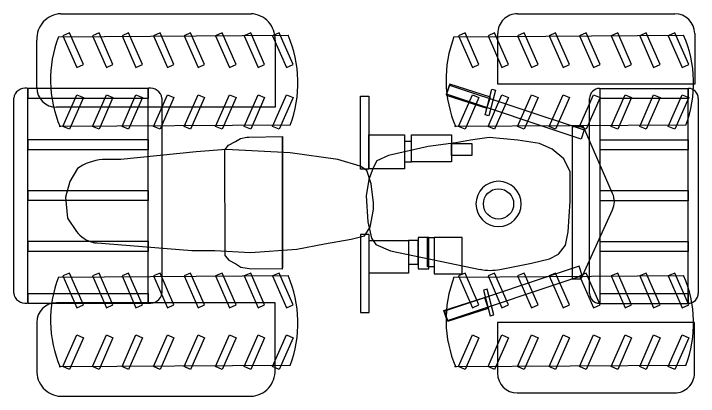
# Model space of a CAD drawing. Extents: x -121210 to 57230, y 84783 to 157800.
# Drawn here: x 24443 to 29963, y 101117 to 104200 of the extents above; entities that cross this region are included whole.
import ezdxf

# ---------------------------------------------------------------- set-up
doc = ezdxf.new("R2010")
doc.units = 0
doc.header["$MEASUREMENT"] = 0
doc.layers.get('0').update_dxf_attribs({"linetype": 'CONTINUOUS'})

# ---------------------------------------------------------------- blocks, each defined once
blk = doc.blocks.new('A$C617546CF')
at = {"linetype": 'Continuous'}
for p, q in [((379.5, 3082.3), (1913.8, 3082.3)), ((4063.1, 3082.6), (5331.3, 3082.6)), ((360.7, 2896.5, 698.1), (2212.1, 2909.1, 704.4)), ((3550.5, 2896.5, 698.1), (5402, 2909.1, 704.4)), ((3903.1, 2513.5), (3903.1, 2922.6)), ((5491.3, 2922.6), (5491.3, 2513.5)), ((185.9, 2488.7), (185.9, 2870.4)), ((2107.4, 2870.4), (2107.4, 2328.7)), ((3516.9, 2515.5), (3488.2, 2426.6)), ((3490.3, 2433.1), (3515.3, 2508.1)), ((3515.3, 2508.1), (4601.4, 2146.1)), ((3843.6, 2410), (3516.9, 2515.5)), ((5491.3, 2513.5), (3903.1, 2513.5)), ((109.1, 2481.8), (111.8, 2481.8)), ((111.8, 2481.8), (111.8, 750.6)), ((116.1, 2399.8), (116.1, 2481.8)), ((116.1, 2481.8), (1083.7, 2481.8)), ((1083.7, 2481.8), (1083.7, 2399.8)), ((1083.7, 750.6), (1083.7, 2481.8)), ((1083.7, 2481.8), (1086.4, 2481.8)), ((4576.4, 2071.1), (3490.3, 2433.1)), ((3801.1, 2266.7), (3854.7, 2473.3)), ((3885, 2465.5), (3831.3, 2258.9)), ((3854.7, 2473.3), (3885, 2465.5)), ((4724, 2480.4), (4726, 2480.4)), ((4726, 2480.4), (4726, 749.2)), ((4729.1, 2398.4), (4729.1, 2480.4)), ((4729.1, 2480.4), (5438.6, 2480.4)), ((5438.6, 2480.4), (5438.6, 2398.4)), ((5438.6, 749.2), (5438.6, 2480.4)), ((5438.6, 2480.4), (5440.6, 2480.4)), ((0, 830.6), (0, 2401.8)), ((1083.7, 2399.8), (116.1, 2399.8)), ((1195.5, 2401.8), (1195.5, 830.6)), ((2795.6, 1830.3), (2795.6, 2418.4)), ((2795.6, 2418.4), (2864.1, 2418.4)), ((2864.1, 2418.4), (2864.1, 1830.3)), ((3488.2, 2426.6), (3814.9, 2321)), ((3814.9, 2321), (3843.6, 2410)), ((4644, 829.2), (4644, 2400.4)), ((5438.6, 2398.4), (4729.1, 2398.4)), ((5520.6, 2400.4), (5520.6, 829.2)), ((2107.4, 2328.7), (345.9, 2328.7)), ((3831.3, 2258.9), (3801.1, 2266.7)), ((2229.7, 2184, 710.1), (365.4, 2173, 643.5)), ((5419.6, 2184, 710.1), (3555.3, 2173, 643.5)), ((4503.3, 2170.4), (4503.3, 947.1)), ((4594, 2170.4), (4503.3, 2170.4)), ((4830, 1632.8), (4594, 2170.4)), ((2864.1, 1833.7), (2864.1, 2105.8)), ((2864.1, 2105.8), (3152.5, 2105.8)), ((3152.5, 2105.8), (3152.5, 1833.7)), ((3206.6, 1888.5), (3206.6, 2105.8)), ((3206.6, 2105.8), (3531, 2105.8)), ((3531, 2105.8), (3531, 1888.5)), ((4601.4, 2146.1), (4576.4, 2071.1)), ((116.1, 1986.7), (116.1, 2068.7)), ((116.1, 2068.7), (1083.7, 2068.7)), ((1083.7, 2068.7), (1083.7, 1986.7)), ((1732.7, 2022.1), (1788.3, 2052.5)), ((1788.3, 2052.5), (1828.8, 2077.8)), ((1828.8, 2077.8), (1879.4, 2087.9)), ((1879.4, 2087.9), (1897, 2088.7)), ((1897, 2088.7), (2167.8, 2093)), ((2167.8, 2093), (2167.8, 1036.2)), ((2167.8, 1026.2), (2167.8, 2083.8)), ((3152.5, 2053.7), (3152.5, 1888.5)), ((3206.6, 2053.7), (3152.5, 2053.7)), ((3206.6, 1888.5), (3206.6, 2053.7)), ((3566.4, 2042.7), (3341.8, 2013.8)), ((3682.3, 2064.5), (3566.4, 2042.7)), ((3834.5, 2086.2), (3682.3, 2064.5)), ((4066.4, 2064.5), (3834.5, 2086.2)), ((4240.3, 2035.5), (4066.4, 2064.5)), ((4729.1, 1985.3), (4729.1, 2067.3)), ((4729.1, 2067.3), (5438.6, 2067.3)), ((5438.6, 2067.3), (5438.6, 1985.3)), ((1712.1, 1988.4), (1470.9, 1970.6)), ((1702.3, 1986.7), (1732.7, 2022.1)), ((1706.7, 2018.9), (1706.7, 2017.8)), ((2230.2, 1961.6), (1712.1, 1988.4)), ((3341.8, 2013.8), (3022.9, 1941.3)), ((3531, 1941), (3531, 2036.3)), ((3531, 2036.3), (3693.3, 2036.3)), ((3693.3, 2036.3), (3693.3, 1941)), ((4341.7, 1992), (4240.3, 2035.5)), ((4436, 1912.3), (4341.7, 1992)), ((1083.7, 1986.7), (116.1, 1986.7)), ((1470.9, 1970.6), (863.5, 1908)), ((1706.6, 1132), (1702.3, 1986.7)), ((2614.3, 1908), (2230.2, 1961.6)), ((3022.9, 1941.3), (2928.7, 1897.8)), ((3693.3, 1941), (3531, 1941)), ((5438.6, 1985.3), (4729.1, 1985.3)), ((863.5, 1908), (744.4, 1908)), ((2793, 1854.4), (2614.3, 1908)), ((2928.7, 1897.8), (2899.7, 1839.9)), ((3152.5, 1888.5), (3206.6, 1888.5)), ((3531, 1888.5), (3206.6, 1888.5)), ((4486.4, 1809.4), (4436, 1912.3)), ((515.1, 1836.6), (452.5, 1729.4)), ((534.8, 1848.7), (515.1, 1836.6)), ((2846.6, 1818.7), (2793, 1854.4)), ((2864.1, 1830.3), (2795.6, 1830.3)), ((2899.7, 1839.9), (2863.5, 1745.6)), ((3152.5, 1833.7), (2864.1, 1833.7)), ((2882.3, 1711.5), (2846.6, 1818.7)), ((4486.7, 1579), (4486.4, 1809.4)), ((452.5, 1729.4), (416.8, 1604.3)), ((2863.5, 1745.6), (2841.8, 1615.2)), ((2900.2, 1559.6), (2882.3, 1711.5)), ((116.1, 1576.8), (116.1, 1658.8)), ((116.1, 1658.8), (1083.7, 1658.8)), ((1083.7, 1658.8), (1083.7, 1576.8)), ((4729.1, 1575.4), (4729.1, 1657.3)), ((4729.1, 1657.3), (5438.6, 1657.3)), ((5438.6, 1657.3), (5438.6, 1575.4)), ((416.8, 1604.3), (434.7, 1434.6)), ((2841.8, 1615.2), (2856.3, 1405.1)), ((1083.7, 1576.8), (116.1, 1576.8)), ((2900.2, 1506), (2900.2, 1559.6)), ((4472.2, 1325.4), (4486.7, 1571.7)), ((4486.7, 1571.7), (4486.7, 1579)), ((5438.6, 1575.4), (4729.1, 1575.4)), ((2873.4, 1363.1), (2900.2, 1506)), ((4576.8, 947.1), (4829.2, 1502.2)), ((434.7, 1434.6), (506.1, 1327.4)), ((2856.3, 1405.1), (2885.2, 1274.6)), ((506.1, 1327.4), (519.2, 1312.7)), ((2828.7, 1291.7), (2873.4, 1363.1)), ((4450.4, 1216.7), (4472.2, 1325.4)), ((2721.5, 1264.9), (2828.7, 1291.7)), ((2866.5, 1304.5), (2795.6, 1304.5)), ((2795.6, 1304.5), (2795.6, 676.2)), ((2866.5, 676.2), (2866.5, 1304.5)), ((2885.2, 1274.6), (2921.5, 1223.9)), ((3346.9, 1279.9), (3262.5, 1279.9)), ((3262.5, 1279.9), (3262.5, 1026.1)), ((3336.2, 1044), (3336.2, 1279.9)), ((3336.2, 1279.9), (3390.2, 1279.9)), ((3346.9, 1026.1), (3346.9, 1279.9)), ((3616.3, 1279.9), (3390.2, 1279.9)), ((3390.2, 1279.9), (3390.2, 986.7)), ((3390.2, 1279.9), (3390.2, 1044)), ((3616.3, 986.7), (3616.3, 1279.9)), ((116.1, 1166.9), (116.1, 1248.8)), ((116.1, 1248.8), (1083.7, 1248.8)), ((664.6, 1234.6), (640.1, 1238.1)), ((640.1, 1238.1), (1435.2, 1175.5)), ((1083.7, 1248.8), (1083.7, 1166.9)), ((2283.8, 1184.5), (2507.1, 1229.1)), ((2507.1, 1229.1), (2721.5, 1264.9)), ((2866.5, 992.4), (2866.5, 1256.5)), ((2866.5, 1256.5), (3183.8, 1256.5)), ((2921.5, 1223.9), (3037.4, 1173.2)), ((3262.5, 1256.5), (3183.8, 1256.5)), ((3183.8, 1256.5), (3183.8, 1065.5)), ((3183.8, 1256.5), (3183.8, 992.4)), ((3262.5, 1065.5), (3262.5, 1256.5)), ((4392.5, 1144.2), (4450.4, 1216.7)), ((4729.1, 1165.4), (4729.1, 1247.4)), ((4729.1, 1247.4), (5438.6, 1247.4)), ((5438.6, 1247.4), (5438.6, 1165.4)), ((1083.7, 1166.9), (116.1, 1166.9)), ((1435.2, 1175.5), (1622.8, 1175.5)), ((1622.8, 1175.5), (1908.6, 1157.7)), ((1908.6, 1157.7), (2283.8, 1184.5)), ((3037.4, 1173.2), (3762.9, 1022.9)), ((5438.6, 1165.4), (4729.1, 1165.4)), ((1706, 1130.7), (1734.8, 1097.1)), ((4175.1, 1071.7), (4320, 1108)), ((4320, 1108), (4392.5, 1144.2)), ((1734.8, 1097.1), (1790.4, 1066.7)), ((1790.4, 1066.7), (1830.9, 1041.4)), ((3183.8, 1065.5), (3262.5, 1065.5)), ((3920.8, 1022), (4175.1, 1071.7)), ((1830.9, 1041.4), (1881.5, 1031.3)), ((1881.5, 1031.3), (1899.1, 1030.5)), ((1899.1, 1030.5), (2170, 1026.2)), ((3262.5, 1026.1), (3346.9, 1026.1)), ((3390.2, 1044), (3336.2, 1044)), ((4559.6, 1048.6), (3473.4, 686.6)), ((4584.6, 973.6), (4559.6, 1048.6)), ((360.7, 960.9, 698.1), (2212.1, 973.4, 704.4)), ((3183.8, 992.4), (2866.5, 992.4)), ((3390.2, 986.7), (3616.3, 986.7)), ((3498.5, 611.6), (4584.6, 973.6)), ((3550.5, 960.9, 698.1), (5402, 973.4, 704.4)), ((4503.3, 947.1), (4576.8, 947.1)), ((116.1, 747.5), (116.1, 829.4)), ((116.1, 829.4), (1083.7, 829.4)), ((1083.7, 829.4), (1083.7, 747.5)), ((3819, 862.4), (3788.8, 854.5)), ((3788.8, 854.5), (3842.4, 647.9)), ((3872.6, 655.7), (3819, 862.4)), ((3469.3, 691.5), (3796, 797.1)), ((3796, 797.1), (3824.8, 708.1)), ((4729.1, 746), (4729.1, 828)), ((4729.1, 828), (5438.6, 828)), ((5438.6, 828), (5438.6, 746)), ((111.8, 750.6), (109.1, 750.6)), ((1083.7, 747.5), (116.1, 747.5)), ((2107.4, 753.7), (345.9, 753.7)), ((1086.4, 750.6), (1083.7, 750.6)), ((2107.4, 211.9), (2107.4, 753.7)), ((4726, 749.2), (4724, 749.2)), ((5438.6, 746), (4729.1, 746)), ((5440.6, 749.2), (5438.6, 749.2)), ((2795.6, 676.2), (2866.5, 676.2)), ((3498.1, 602.6), (3469.3, 691.5)), ((3473.4, 686.6), (3498.5, 611.6)), ((3824.8, 708.1), (3498.1, 602.6)), ((3842.4, 647.9), (3872.6, 655.7)), ((185.9, 593.7), (185.9, 211.9)), ((5489.4, 595.8), (3901.2, 595.8)), ((3901.2, 595.8), (3901.2, 186.7)), ((5489.4, 186.7), (5489.4, 595.8)), ((2229.7, 248.4, 710.1), (365.4, 237.4, 643.5)), ((5419.6, 248.4, 710.1), (3555.3, 237.4, 643.5)), ((379.5, 0), (1913.8, 0)), ((4061.2, 26.7), (5329.4, 26.7))]:
    blk.add_line(p, q, dxfattribs=at)
for p, q in [((450, 2928.1), (397.4, 2905)), ((562.2, 2672.6), (450, 2928.1)), ((688, 2928.1), (635.4, 2905)), ((800.2, 2672.6), (688, 2928.1)), ((926, 2928.1), (873.4, 2905)), ((1038.3, 2672.6), (926, 2928.1)), ((1180.5, 2928.1), (1127.9, 2905)), ((1292.7, 2672.6), (1180.5, 2928.1)), ((1426.7, 2928.1), (1374.1, 2905)), ((1538.9, 2672.6), (1426.7, 2928.1)), ((1681.1, 2928.1), (1628.5, 2905)), ((1793.4, 2672.6), (1681.1, 2928.1)), ((1911, 2928.1), (1858.4, 2905)), ((2023.2, 2672.6), (1911, 2928.1)), ((2140.8, 2928.1), (2088.2, 2905)), ((2253, 2672.6), (2140.8, 2928.1)), ((3639.8, 2928.1), (3587.2, 2905)), ((3752.1, 2672.6), (3639.8, 2928.1)), ((3877.8, 2928.1), (3825.2, 2905)), ((3990.1, 2672.6), (3877.8, 2928.1)), ((4115.9, 2928.1), (4063.3, 2905)), ((4228.1, 2672.6), (4115.9, 2928.1)), ((4370.3, 2928.1), (4317.7, 2905)), ((4482.6, 2672.6), (4370.3, 2928.1)), ((4616.5, 2928.1), (4563.9, 2905)), ((4728.8, 2672.6), (4616.5, 2928.1)), ((4871, 2928.1), (4818.4, 2905)), ((4983.2, 2672.6), (4871, 2928.1)), ((5100.8, 2928.1), (5048.2, 2905)), ((5213, 2672.6), (5100.8, 2928.1)), ((5330.6, 2928.1), (5278, 2905)), ((5442.9, 2672.6), (5330.6, 2928.1)), ((397.4, 2905), (509.6, 2649.5)), ((635.4, 2905), (747.6, 2649.5)), ((873.4, 2905), (985.7, 2649.5)), ((1127.9, 2905), (1240.1, 2649.5)), ((1374.1, 2905), (1486.3, 2649.5)), ((1628.5, 2905), (1740.8, 2649.5)), ((1858.4, 2905), (1970.6, 2649.5)), ((2088.2, 2905), (2200.4, 2649.5)), ((3587.2, 2905), (3699.5, 2649.5)), ((3825.2, 2905), (3937.5, 2649.5)), ((4063.3, 2905), (4175.5, 2649.5)), ((4317.7, 2905), (4429.9, 2649.5)), ((4563.9, 2905), (4676.2, 2649.5)), ((4818.4, 2905), (4930.6, 2649.5)), ((5048.2, 2905), (5160.4, 2649.5)), ((5278, 2905), (5390.3, 2649.5)), ((509.6, 2649.5), (562.2, 2672.6)), ((747.6, 2649.5), (800.2, 2672.6)), ((985.7, 2649.5), (1038.3, 2672.6)), ((1240.1, 2649.5), (1292.7, 2672.6)), ((1486.3, 2649.5), (1538.9, 2672.6)), ((1740.8, 2649.5), (1793.4, 2672.6)), ((1970.6, 2649.5), (2023.2, 2672.6)), ((2200.4, 2649.5), (2253, 2672.6)), ((3699.5, 2649.5), (3752.1, 2672.6)), ((3937.5, 2649.5), (3990.1, 2672.6)), ((4175.5, 2649.5), (4228.1, 2672.6)), ((4429.9, 2649.5), (4482.6, 2672.6)), ((4676.2, 2649.5), (4728.8, 2672.6)), ((4930.6, 2649.5), (4983.2, 2672.6)), ((5160.4, 2649.5), (5213, 2672.6)), ((5390.3, 2649.5), (5442.9, 2672.6)), ((397.4, 2174.6), (509.6, 2430.1)), ((509.6, 2430.1), (562.2, 2407)), ((635.4, 2174.6), (747.6, 2430.1)), ((747.6, 2430.1), (800.2, 2407)), ((873.4, 2174.6), (985.7, 2430.1)), ((985.7, 2430.1), (1038.3, 2407)), ((1127.9, 2174.6), (1240.1, 2430.1)), ((1240.1, 2430.1), (1292.7, 2407)), ((1374.1, 2174.6), (1486.3, 2430.1)), ((1486.3, 2430.1), (1538.9, 2407)), ((1628.5, 2174.6), (1740.8, 2430.1)), ((1740.8, 2430.1), (1793.4, 2407)), ((1858.4, 2174.6), (1970.6, 2430.1)), ((1970.6, 2430.1), (2023.2, 2407)), ((2088.2, 2174.6), (2200.4, 2430.1)), ((2200.4, 2430.1), (2253, 2407)), ((3587.2, 2174.6), (3699.5, 2430.1)), ((3699.5, 2430.1), (3752.1, 2407)), ((3825.2, 2174.6), (3937.5, 2430.1)), ((3937.5, 2430.1), (3990.1, 2407)), ((4063.3, 2174.6), (4175.5, 2430.1)), ((4175.5, 2430.1), (4228.1, 2407)), ((4317.7, 2174.6), (4429.9, 2430.1)), ((4429.9, 2430.1), (4482.6, 2407)), ((4563.9, 2174.6), (4676.2, 2430.1)), ((4676.2, 2430.1), (4728.8, 2407)), ((4818.4, 2174.6), (4930.6, 2430.1)), ((4930.6, 2430.1), (4983.2, 2407)), ((5048.2, 2174.6), (5160.4, 2430.1)), ((5160.4, 2430.1), (5213, 2407)), ((5278, 2174.6), (5390.3, 2430.1)), ((5390.3, 2430.1), (5442.9, 2407)), ((562.2, 2407), (450, 2151.5)), ((800.2, 2407), (688, 2151.5)), ((1038.3, 2407), (926, 2151.5)), ((1292.7, 2407), (1180.5, 2151.5)), ((1538.9, 2407), (1426.7, 2151.5)), ((1793.4, 2407), (1681.1, 2151.5)), ((2023.2, 2407), (1911, 2151.5)), ((2253, 2407), (2140.8, 2151.5)), ((3752.1, 2407), (3639.8, 2151.5)), ((3990.1, 2407), (3877.8, 2151.5)), ((4228.1, 2407), (4115.9, 2151.5)), ((4482.6, 2407), (4370.3, 2151.5)), ((4728.8, 2407), (4616.5, 2151.5)), ((4983.2, 2407), (4871, 2151.5)), ((5213, 2407), (5100.8, 2151.5)), ((5442.9, 2407), (5330.6, 2151.5)), ((450, 2151.5), (397.4, 2174.6)), ((688, 2151.5), (635.4, 2174.6)), ((926, 2151.5), (873.4, 2174.6)), ((1180.5, 2151.5), (1127.9, 2174.6)), ((1426.7, 2151.5), (1374.1, 2174.6)), ((1681.1, 2151.5), (1628.5, 2174.6)), ((1911, 2151.5), (1858.4, 2174.6)), ((2140.8, 2151.5), (2088.2, 2174.6)), ((3639.8, 2151.5), (3587.2, 2174.6)), ((3877.8, 2151.5), (3825.2, 2174.6)), ((4115.9, 2151.5), (4063.3, 2174.6)), ((4370.3, 2151.5), (4317.7, 2174.6)), ((4616.5, 2151.5), (4563.9, 2174.6)), ((4871, 2151.5), (4818.4, 2174.6)), ((5100.8, 2151.5), (5048.2, 2174.6)), ((5330.6, 2151.5), (5278, 2174.6)), ((450, 992.5), (397.4, 969.4)), ((397.4, 969.4), (509.6, 713.9)), ((562.2, 737), (450, 992.5)), ((688, 992.5), (635.4, 969.4)), ((635.4, 969.4), (747.6, 713.9)), ((800.2, 737), (688, 992.5)), ((926, 992.5), (873.4, 969.4)), ((873.4, 969.4), (985.7, 713.9)), ((1038.3, 737), (926, 992.5)), ((1180.5, 992.5), (1127.9, 969.4)), ((1127.9, 969.4), (1240.1, 713.9)), ((1292.7, 737), (1180.5, 992.5)), ((1426.7, 992.5), (1374.1, 969.4)), ((1374.1, 969.4), (1486.3, 713.9)), ((1538.9, 737), (1426.7, 992.5)), ((1681.1, 992.5), (1628.5, 969.4)), ((1628.5, 969.4), (1740.8, 713.9)), ((1793.4, 737), (1681.1, 992.5)), ((1911, 992.5), (1858.4, 969.4)), ((1858.4, 969.4), (1970.6, 713.9)), ((2023.2, 737), (1911, 992.5)), ((2140.8, 992.5), (2088.2, 969.4)), ((2088.2, 969.4), (2200.4, 713.9)), ((2253, 737), (2140.8, 992.5)), ((3639.8, 992.5), (3587.2, 969.4)), ((3587.2, 969.4), (3699.5, 713.9)), ((3752.1, 737), (3639.8, 992.5)), ((3877.8, 992.5), (3825.2, 969.4)), ((3825.2, 969.4), (3937.5, 713.9)), ((3990.1, 737), (3877.8, 992.5)), ((4115.9, 992.5), (4063.3, 969.4)), ((4063.3, 969.4), (4175.5, 713.9)), ((4228.1, 737), (4115.9, 992.5)), ((4370.3, 992.5), (4317.7, 969.4)), ((4317.7, 969.4), (4429.9, 713.9)), ((4482.6, 737), (4370.3, 992.5)), ((4616.5, 992.5), (4563.9, 969.4)), ((4563.9, 969.4), (4676.2, 713.9)), ((4728.8, 737), (4616.5, 992.5)), ((4871, 992.5), (4818.4, 969.4)), ((4818.4, 969.4), (4930.6, 713.9)), ((4983.2, 737), (4871, 992.5)), ((5100.8, 992.5), (5048.2, 969.4)), ((5048.2, 969.4), (5160.4, 713.9)), ((5213, 737), (5100.8, 992.5)), ((5330.6, 992.5), (5278, 969.4)), ((5278, 969.4), (5390.3, 713.9)), ((5442.9, 737), (5330.6, 992.5)), ((509.6, 713.9), (562.2, 737)), ((747.6, 713.9), (800.2, 737)), ((985.7, 713.9), (1038.3, 737)), ((1240.1, 713.9), (1292.7, 737)), ((1486.3, 713.9), (1538.9, 737)), ((1740.8, 713.9), (1793.4, 737)), ((1970.6, 713.9), (2023.2, 737)), ((2200.4, 713.9), (2253, 737)), ((3699.5, 713.9), (3752.1, 737)), ((3937.5, 713.9), (3990.1, 737)), ((4175.5, 713.9), (4228.1, 737)), ((4429.9, 713.9), (4482.6, 737)), ((4676.2, 713.9), (4728.8, 737)), ((4930.6, 713.9), (4983.2, 737)), ((5160.4, 713.9), (5213, 737)), ((5390.3, 713.9), (5442.9, 737)), ((397.4, 238.9), (509.6, 494.4)), ((562.2, 471.3), (450, 215.8)), ((509.6, 494.4), (562.2, 471.3)), ((635.4, 238.9), (747.6, 494.4)), ((800.2, 471.3), (688, 215.8)), ((747.6, 494.4), (800.2, 471.3)), ((873.4, 238.9), (985.7, 494.4)), ((1038.3, 471.3), (926, 215.8)), ((985.7, 494.4), (1038.3, 471.3)), ((1127.9, 238.9), (1240.1, 494.4)), ((1292.7, 471.3), (1180.5, 215.8)), ((1240.1, 494.4), (1292.7, 471.3)), ((1374.1, 238.9), (1486.3, 494.4)), ((1538.9, 471.3), (1426.7, 215.8)), ((1486.3, 494.4), (1538.9, 471.3)), ((1628.5, 238.9), (1740.8, 494.4)), ((1793.4, 471.3), (1681.1, 215.8)), ((1740.8, 494.4), (1793.4, 471.3)), ((1858.4, 238.9), (1970.6, 494.4)), ((2023.2, 471.3), (1911, 215.8)), ((1970.6, 494.4), (2023.2, 471.3)), ((2088.2, 238.9), (2200.4, 494.4)), ((2253, 471.3), (2140.8, 215.8)), ((2200.4, 494.4), (2253, 471.3)), ((3587.2, 238.9), (3699.5, 494.4)), ((3752.1, 471.3), (3639.8, 215.8)), ((3699.5, 494.4), (3752.1, 471.3)), ((3825.2, 238.9), (3937.5, 494.4)), ((3990.1, 471.3), (3877.8, 215.8)), ((3937.5, 494.4), (3990.1, 471.3)), ((4063.3, 238.9), (4175.5, 494.4)), ((4228.1, 471.3), (4115.9, 215.8)), ((4175.5, 494.4), (4228.1, 471.3)), ((4317.7, 238.9), (4429.9, 494.4)), ((4482.6, 471.3), (4370.3, 215.8)), ((4429.9, 494.4), (4482.6, 471.3)), ((4563.9, 238.9), (4676.2, 494.4)), ((4728.8, 471.3), (4616.5, 215.8)), ((4676.2, 494.4), (4728.8, 471.3)), ((4818.4, 238.9), (4930.6, 494.4)), ((4983.2, 471.3), (4871, 215.8)), ((4930.6, 494.4), (4983.2, 471.3)), ((5048.2, 238.9), (5160.4, 494.4)), ((5213, 471.3), (5100.8, 215.8)), ((5160.4, 494.4), (5213, 471.3)), ((5278, 238.9), (5390.3, 494.4)), ((5442.9, 471.3), (5330.6, 215.8)), ((5390.3, 494.4), (5442.9, 471.3)), ((450, 215.8), (397.4, 238.9)), ((688, 215.8), (635.4, 238.9)), ((926, 215.8), (873.4, 238.9)), ((1180.5, 215.8), (1127.9, 238.9)), ((1426.7, 215.8), (1374.1, 238.9)), ((1681.1, 215.8), (1628.5, 238.9)), ((1911, 215.8), (1858.4, 238.9)), ((2140.8, 215.8), (2088.2, 238.9)), ((3639.8, 215.8), (3587.2, 238.9)), ((3877.8, 215.8), (3825.2, 238.9)), ((4115.9, 215.8), (4063.3, 238.9)), ((4370.3, 215.8), (4317.7, 238.9)), ((4616.5, 215.8), (4563.9, 238.9)), ((4871, 215.8), (4818.4, 238.9)), ((5100.8, 215.8), (5048.2, 238.9)), ((5330.6, 215.8), (5278, 238.9))]:
    blk.add_line(p, q)
blk.add_circle((3909.6, 1550), 122, dxfattribs=at)
for centre, radius, start, end in [((388.7, 2879.6), 202.9, 92.5887, 182.5888), ((1904.7, 2879.6), 202.9, 357.4112, 87.4113), ((4063.1, 2922.6), 160, 90.0001, 180.0002), ((5331.3, 2922.6), 160, 360, 90), ((345.9, 2488.7), 160, 180, 270), ((94.5, 2387.2), 95.7, 81.2519, 171.252), ((1100.9, 2387.2), 95.7, 8.748, 98.7481), ((4724, 2400.4), 80, 90.0003, 180.0004), ((5440.6, 2400.4), 80, 360, 90), ((744.4, 1508), 400, 90, 121.6075), ((3909.6, 1550), 182.3, 90, 270), ((3909.6, 1550), 182.3, 270, 90), ((4683.5, 1568.5), 160, 335.5559, 23.7025), ((698.6, 1472.1), 240, 221.6333, 261.8698), ((3844, 1414.6), 400, 258.2935, 281.07), ((94.5, 845.2), 95.7, 188.7483, 278.7484), ((1100.9, 845.2), 95.7, 261.2516, 351.2517), ((4724, 829.2), 80, 180, 270), ((5440.6, 829.2), 80, 269.9996, 359.9997), ((345.9, 593.7), 160, 90, 180), ((388.7, 202.7), 202.9, 177.4112, 267.4113), ((1904.7, 202.7), 202.9, 272.5887, 2.5888), ((4061.2, 186.7), 160, 180, 270), ((5329.4, 186.7), 160, 270.0001, 0.0002)]:
    blk.add_arc(centre, radius, start, end, dxfattribs=at)
for centre, radius, start, end in [((1258.6, 2550.9, 703.8), 962.2, 158.9468, 203.2395), ((1330.5, 2524.9, 710.1), 961.7, 339.2387, 23.5436), ((4448.5, 2550.9, 703.8), 962.2, 158.9468, 203.2395), ((4520.4, 2524.9, 710.1), 961.7, 339.2387, 23.5436), ((1258.6, 615.2, 703.8), 962.2, 158.9468, 203.2395), ((1330.5, 589.3, 710.1), 961.7, 339.2387, 23.5436), ((4448.5, 615.2, 703.8), 962.2, 158.9468, 203.2395), ((4520.4, 589.3, 710.1), 961.7, 339.2387, 23.5436)]:
    blk.add_arc(centre, radius, start, end)

msp = doc.modelspace()

# ---------------------------------------------------------------- block references
msp.add_blockref('A$C617546CF', (24442.5, 101117))

doc.saveas('drawing.dxf')
